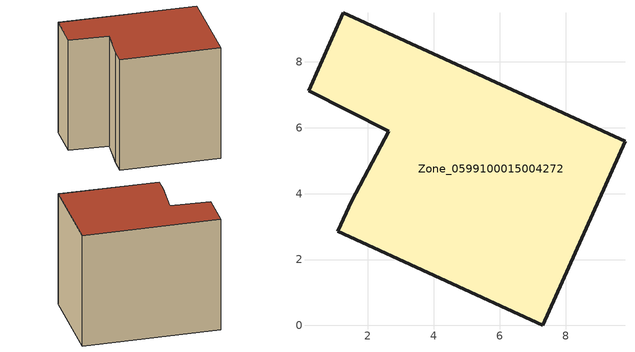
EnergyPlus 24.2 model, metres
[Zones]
Zone_0599100015004272
 floor ground (C_G): 9.81,5.59 7.3,0 1.08,2.85 1.5,3.79 2.63,5.9 0.2,7.13 1.25,9.5 z0.97
 wall outside (C_F): 7.3,0 9.81,5.59 1.25,9.5 0.2,7.13 2.63,5.9 1.5,3.79 1.08,2.85 7.3,0 z0.97:9.15
 roof outside (C_R): 1.25,9.5 0.2,7.13 2.63,5.9 1.5,3.79 1.08,2.85 7.3,0 9.81,5.59 z9.15
[BUILDING]
Pand.0599100015004272: North Axis=0; Terrain=City; Loads Convergence Tolerance Value=0.04; Temperature Convergence Tolerance Value=0.4; Solar Distribution=FullExterior; Maximum Number of Warmup Days=25; Minimum Number of Warmup Days=1
[Site:Location]
Rotterdam.The.Hague.AP_ZH_NLD Design_Conditions: Latitude=51.96; Longitude=4.45; Time Zone=1; Elevation=-4.5
[SITE:GROUNDTEMPERATURE:BUILDINGSURFACE]
18, 18, 18, 18, 18, 18, 18, 18, 18, 18, 18, 18
[MATERIAL] Thermal Absorptance=0.9; Solar Absorptance=0.7; Visible Absorptance=0.7
Name | Roughness | Thickness | Conductivity | Density | Specific Heat
G.TI.1946-1964 | MediumSmooth | 0.15 | 1 | 540 | 1210
F.TI.1946-1964 | Rough | 0.3 | 0.857143 | 1920 | 840
R.TI.1946-1964 | MediumRough | 0.2 | 0.277778 | 1500 | 1000
[CONSTRUCTION]
C_G: G.TI.1946-1964
C_F: F.TI.1946-1964
C_R: R.TI.1946-1964
[ZONE]
Zone_0599100015004272: Type=1; Multiplier=1; Ceiling Height=Autocalculate; Volume=Autocalculate; Floor Area=autocalculate; Part of Total Floor Area=Yes
[ZONEINFILTRATION:DESIGNFLOWRATE]
Infil_Zone_0599100015004272: Zone or ZoneList or Space or SpaceList=Zone_0599100015004272; Schedule=AlwaysOn; Design Flow Rate Calculation Method=Flow/Area; Flow Rate per Floor Area=0.003; Constant Term Coefficient=1; Temperature Term Coefficient=0; Velocity Term Coefficient=0; Velocity Squared Term Coefficient=0
[HVACTEMPLATE:ZONE:IDEALLOADSAIRSYSTEM]
Zone_0599100015004272: Maximum Heating Supply Air Temperature=50; Minimum Cooling Supply Air Temperature=13; Maximum Heating Supply Air Humidity Ratio=0.0156; Minimum Cooling Supply Air Humidity Ratio=0.0077; Heating Limit=NoLimit; Cooling Limit=NoLimit; Dehumidification Control Type=ConstantSensibleHeatRatio; Cooling Sensible Heat Ratio=0.7; Dehumidification Setpoint=60; Humidification Control Type=None; Humidification Setpoint=30; Outdoor Air Method=None; Outdoor Air Flow Rate per Person=0.00944; Outdoor Air Flow Rate per Zone Floor Area=0; Outdoor Air Flow Rate per Zone=0; Demand Controlled Ventilation Type=None; Outdoor Air Economizer Type=NoEconomizer; Heat Recovery Type=None; Sensible Heat Recovery Effectiveness=0.7; Latent Heat Recovery Effectiveness=0.65
[ZONECONTROL:THERMOSTAT]
ThermostatControl_Zone_0599100015004272: Zone or ZoneList=Zone_0599100015004272; Control Type Schedule=DualSetpointControlType; Control 1=Thermostat_Zone_0599100015004272; Temperature Difference Between Cutout And Setpoint=0
[THERMOSTATSETPOINT:DUALSETPOINT]
Thermostat_Zone_0599100015004272: Heating Setpoint Temperature Schedule=HeatingSetpoint_Zone_0599100015004272; Cooling Setpoint Temperature Schedule=CoolingSetpoint_Zone_0599100015004272
[SCHEDULE:COMPACT]
HeatingSetpoint_Zone_0599100015004272: Through: 12/31, For: AllDays, Until: 24:00, 21
CoolingSetpoint_Zone_0599100015004272: Through: 12/31, For: AllDays, Until: 24:00, 24
DualSetpointControlType: Through: 12/31, For: AllDays, Until: 24:00, 4
AlwaysOn: Through: 12/31, For: AllDays, Until: 24:00, 1
